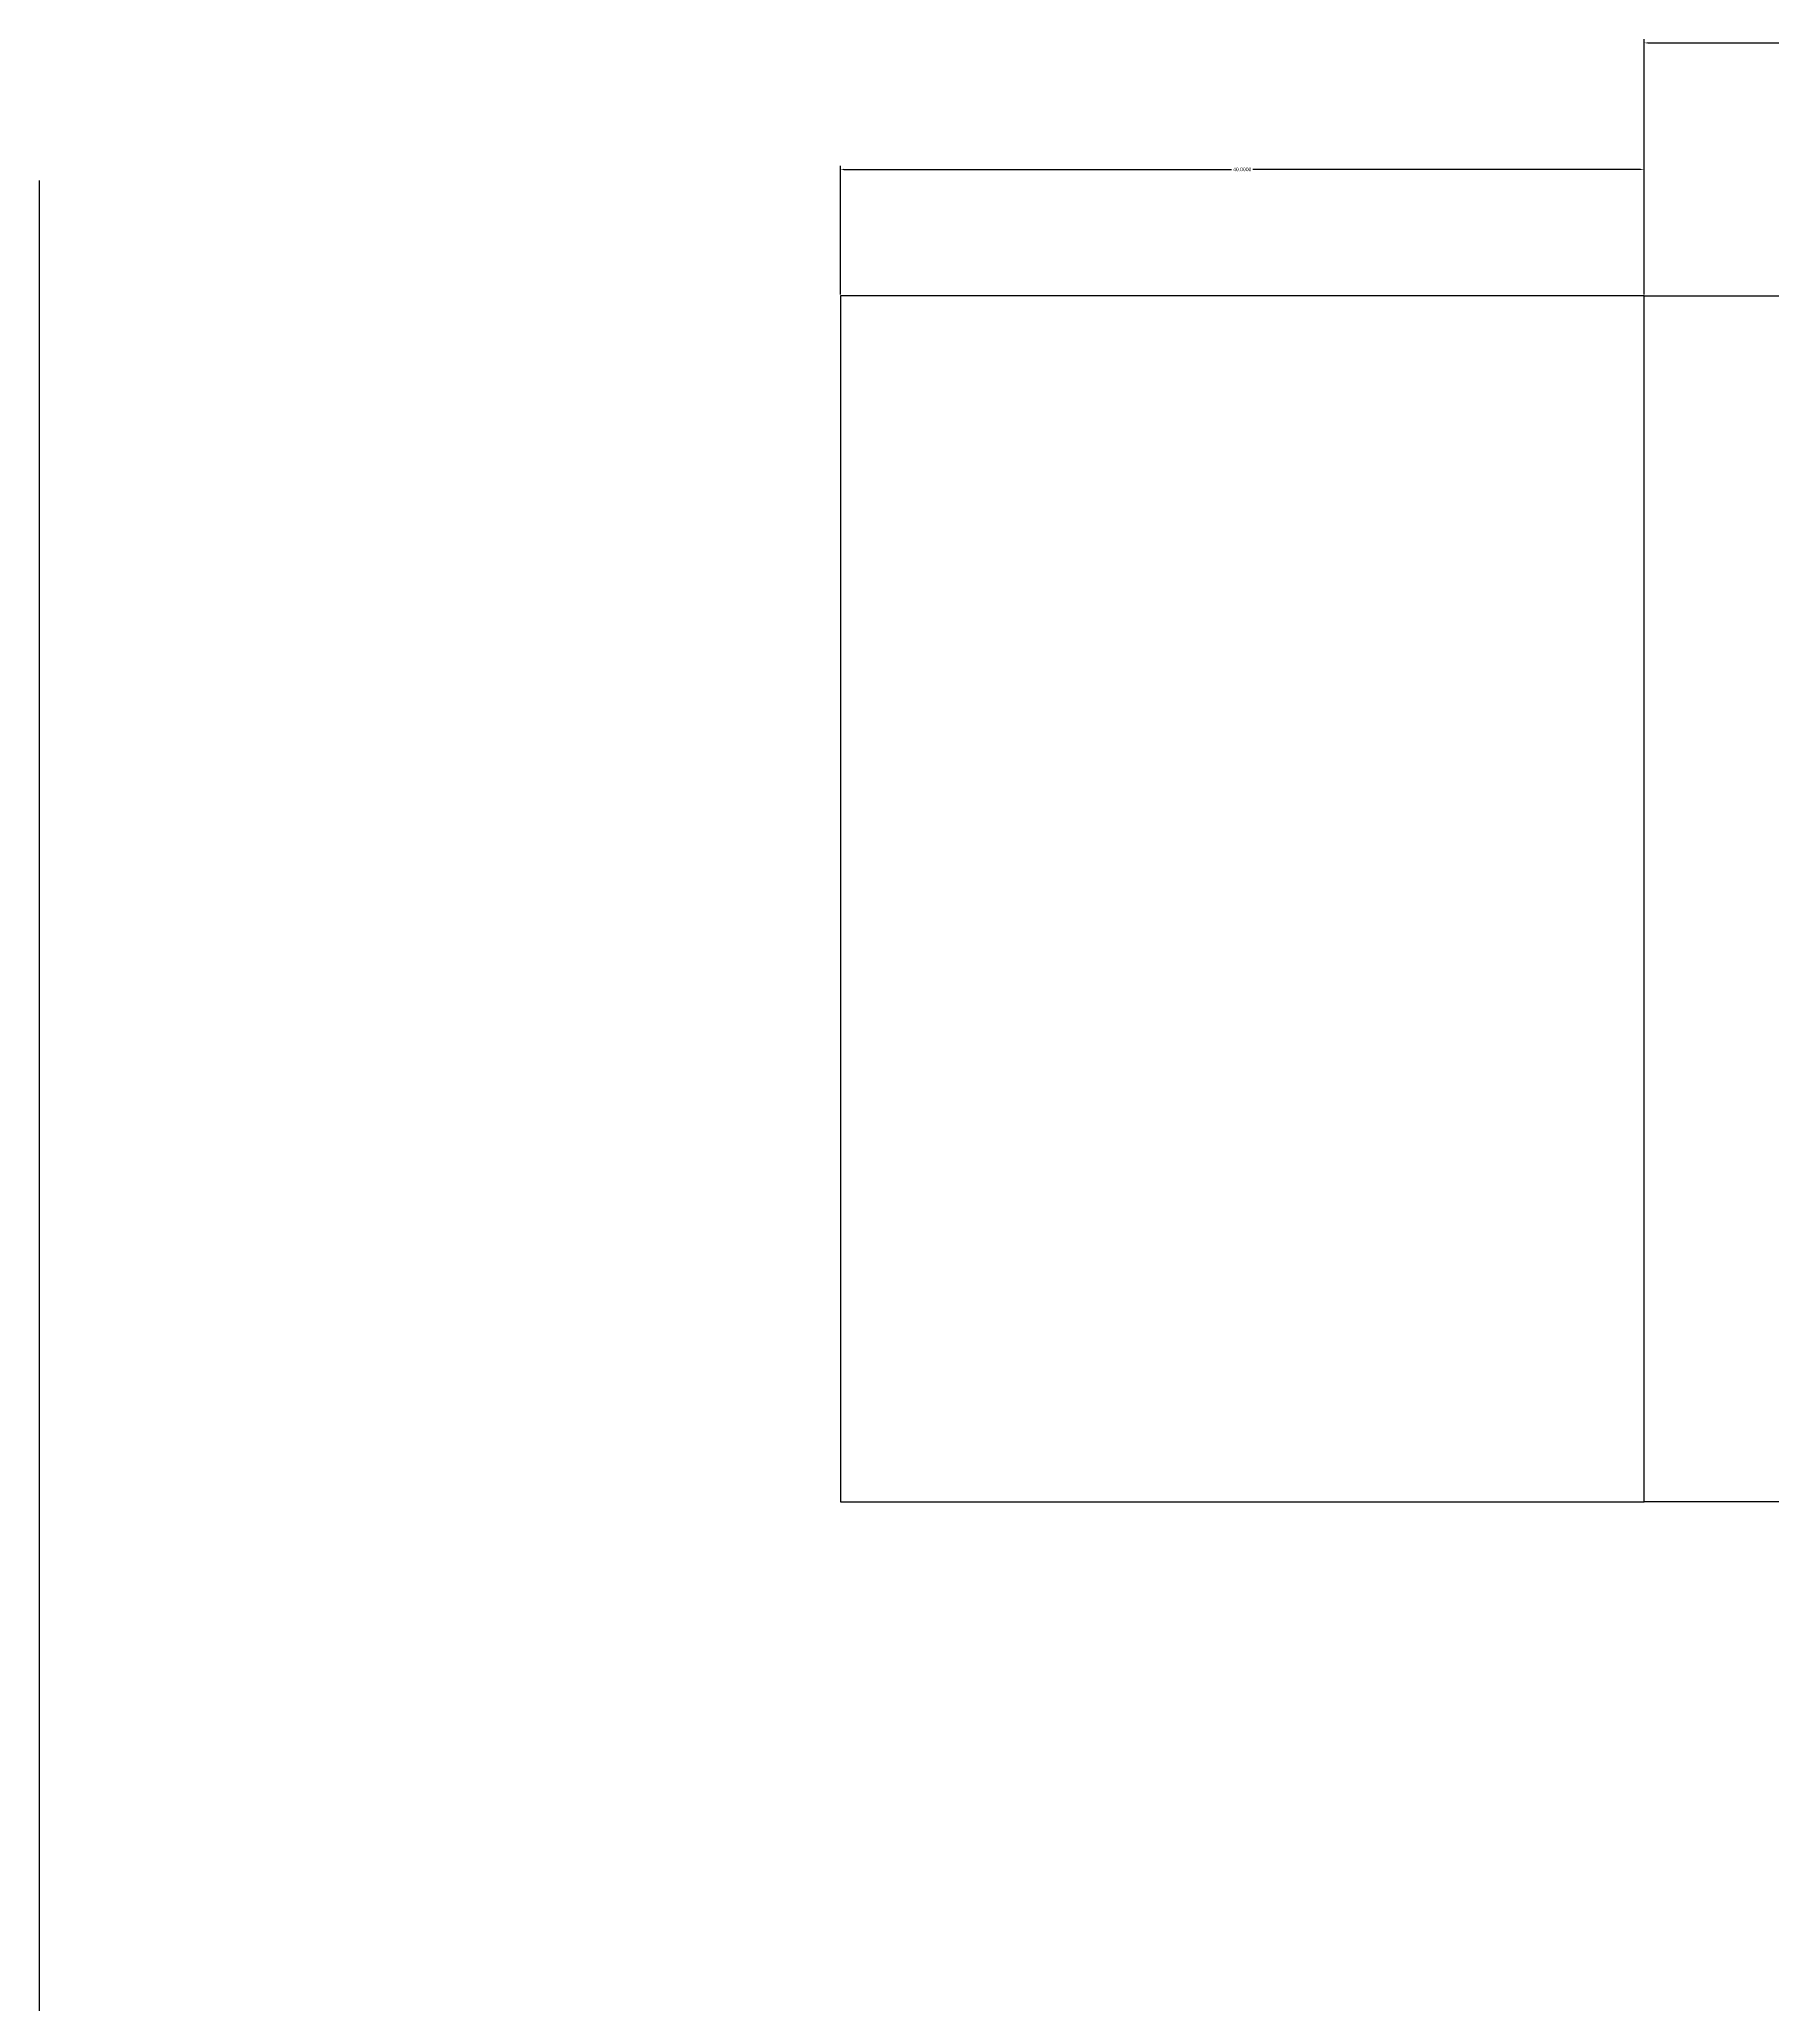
# Model space of a CAD drawing. Header units: inches. Extents: x 869 to 1543, y 380 to 613.
# Drawn here: x 1370.9 to 1457.1, y 489.3 to 587.1 of the extents above; entities that cross this region are included whole.
import ezdxf

# ---------------------------------------------------------------- set-up
doc = ezdxf.new("R2010")
doc.units = ezdxf.units.IN
doc.header["$MEASUREMENT"] = 0
doc.styles.get("Standard").update_dxf_attribs({"font": 'arial.ttf'})
doc.dimstyles.get("Standard").update_dxf_attribs({"dimtxt": 0.18, "dimasz": 0.18, "dimexe": 0.18, "dimexo": 0.0625, "dimgap": 0.09, "dimtad": 0, "dimtih": 1, "dimtoh": 1, "dimdec": 4, "dimzin": 0, "dimdsep": 46, "dimtxsty": 'Standard', "dimcen": 0.09, "dimadec": 0, "dimazin": 0, "dimtfac": 1, "dimtdec": 4, "dimtofl": 0, "dimtmove": 0, "dimatfit": 3, "dimfxl": 1, "dimtolj": 1, "dimtzin": 0, "dimarcsym": 0})

# ---------------------------------------------------------------- blocks, each defined once
blk = doc.blocks.new('*D42')
at = {"color": 0, "lineweight": -2, "transparency": 16777216}
for p, q in [((1410.716, 574.367), (1410.716, 580.771)), ((1410.896, 580.591), (1430.179, 580.591)), ((1450.536, 580.591), (1431.252, 580.591)), ((1450.716, 574.367), (1450.716, 580.771))]:
    blk.add_line(p, q, dxfattribs=at)
at = {"color": 0, "transparency": 16777216}
for points in [[(1410.896, 580.621), (1410.896, 580.561), (1410.716, 580.591)], [(1450.536, 580.621), (1450.536, 580.561), (1450.716, 580.591)]]:
    blk.add_solid(points, dxfattribs=at)
at = {"layer": 'Defpoints', "color": 0, "transparency": 16777216}
for p in [(1450.716, 580.591), (1410.716, 574.304), (1450.716, 574.304)]:
    blk.add_point(p, dxfattribs=at)
at = {"color": 0, "transparency": 16777216, "insert": (1430.716, 580.591), "char_height": 0.18, "attachment_point": 5}
blk.add_mtext('\\A1;40.0000', dxfattribs=at)
blk = doc.blocks.new('*D43')
at = {"color": 0, "lineweight": -2, "transparency": 16777216}
for p, q in [((1450.716, 574.367), (1450.716, 587.063)), ((1450.896, 586.883), (1460.181, 586.883)), ((1470.536, 586.883), (1461.25, 586.883)), ((1470.716, 574.367), (1470.716, 587.063))]:
    blk.add_line(p, q, dxfattribs=at)
at = {"color": 0, "transparency": 16777216}
for points in [[(1450.896, 586.913), (1450.896, 586.853), (1450.716, 586.883)], [(1470.536, 586.913), (1470.536, 586.853), (1470.716, 586.883)]]:
    blk.add_solid(points, dxfattribs=at)
at = {"layer": 'Defpoints', "color": 0, "transparency": 16777216}
for p in [(1470.716, 586.883), (1450.716, 574.304), (1470.716, 574.304)]:
    blk.add_point(p, dxfattribs=at)
at = {"color": 0, "transparency": 16777216, "insert": (1460.716, 586.883), "char_height": 0.18, "attachment_point": 5}
blk.add_mtext('\\A1;20.0000', dxfattribs=at)

msp = doc.modelspace()

# ---------------------------------------------------------------- linework, layer by layer
for p, q in [((1370.8515, 580.04196), (1370.8515, 380.04196)), ((1450.7156, 574.30449), (1410.7156, 574.30449)), ((1410.7156, 574.30449), (1410.7156, 514.30449)), ((1450.7156, 514.30449), (1450.7156, 574.30449)), ((1450.7156, 574.30449), (1470.7156, 574.30449)), ((1410.7156, 514.30449), (1450.7156, 514.30449)), ((1470.7156, 514.30449), (1450.7156, 514.30449))]:
    msp.add_line(p, q)

# ---------------------------------------------------------------- dimensions: what is measured, and where the dimension line sits
for base, p1, p2, picture, middle in [((1470.7156, 586.883), (1450.7156, 574.30449), (1470.7156, 574.30449), '*D43', (1460.7156, 586.883)), ((1450.7156, 580.59078), (1410.7156, 574.30449), (1450.7156, 574.30449), '*D42', (1430.7156, 580.59078))]:
    dim = msp.add_linear_dim(base=base, p1=p1, p2=p2, dimstyle='Standard')
    dim.commit()
    dim.dimension.update_dxf_attribs({"geometry": picture, "text_midpoint": middle})

doc.saveas('drawing.dxf')
